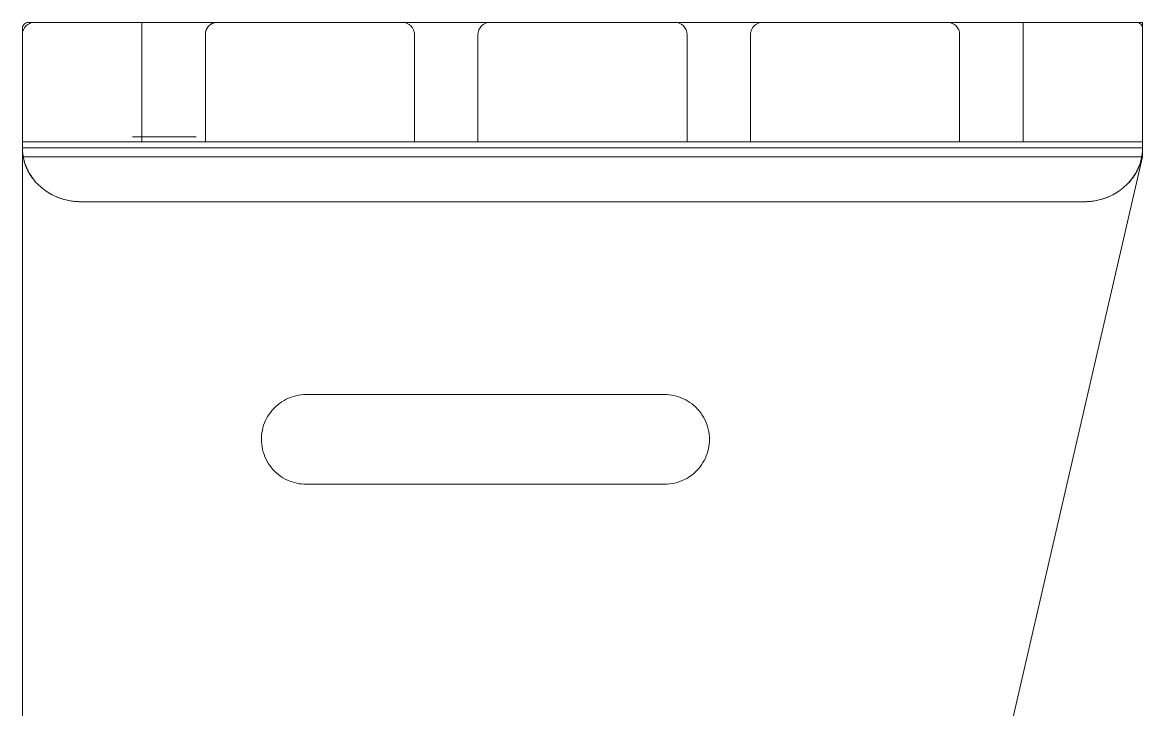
# Model space of a CAD drawing. Header units: millimetres. Extents: x 27531 to 32481, y 14140 to 19587.
# Drawn here: x 30301.6 to 30660.9, y 15280.1 to 15500.4 of the extents above; entities that cross this region are included whole.
import ezdxf

# ---------------------------------------------------------------- set-up
doc = ezdxf.new("R2010")
doc.units = ezdxf.units.MM
doc.header["$LTSCALE"] = 3
doc.layers.add('Warstwa 1', color=7, linetype='Continuous')

# ---------------------------------------------------------------- blocks, each defined once
blk = doc.blocks.new('dfs')
at = {"layer": 'Warstwa 1', "color": 7, "lineweight": 18}
for points in [[(-14477.92, 39506.89), (-14477.92, 39473.79)], [(-14477.92, 39506.89), (-14477.92, 39473.79)], [(-14443.08, 39508.63), (-14476.18, 39508.63)], [(-14443.08, 39508.63), (-14476.18, 39508.63)], [(-14151.29, 39508.63), (-14474.44, 39508.63)], [(-14151.29, 39508.63), (-14474.44, 39508.63)], [(-14151.29, 39508.63), (-14474.44, 39508.63)], [(-14151.29, 39508.63), (-14474.44, 39508.63)], [(-14443.08, 39508.63), (-14443.08, 39508.63)], [(-14443.08, 39473.79), (-14443.08, 39508.63)], [(-14443.08, 39473.79), (-14443.08, 39508.63)], [(-14421.09, 39508.63), (-14367.09, 39508.63)], [(-14421.09, 39508.63), (-14367.09, 39508.63)], [(-14341.61, 39508.63), (-14287.61, 39508.63)], [(-14341.61, 39508.63), (-14287.61, 39508.63)], [(-14262.13, 39508.63), (-14208.13, 39508.63)], [(-14262.13, 39508.63), (-14208.13, 39508.63)], [(-14186.13, 39508.63), (-14186.13, 39473.79)], [(-14186.13, 39508.63), (-14186.13, 39508.63)], [(-14186.13, 39508.63), (-14186.13, 39473.79)], [(-14153.03, 39508.63), (-14186.13, 39508.63)], [(-14153.03, 39508.63), (-14186.13, 39508.63)], [(-14151.29, 39508.63), (-14151.29, 39508.63)], [(-14151.29, 39508.63), (-14151.29, 39469.44)], [(-14151.29, 39508.63), (-14151.29, 39469.44)], [(-14151.29, 39508.63), (-14151.29, 39469.44)], [(-14151.29, 39508.63), (-14151.29, 39508.63)], [(-14151.29, 39508.63), (-14151.29, 39469.44)], [(-14151.29, 39473.79), (-14151.29, 39506.89)], [(-14151.29, 39473.79), (-14151.29, 39506.89)], [(-14477.92, 39107.96), (-14477.92, 39505.15)], [(-14477.92, 39107.96), (-14477.92, 39505.15)], [(-14477.92, 39107.96), (-14477.92, 39505.15)], [(-14477.92, 39107.96), (-14477.92, 39505.15)], [(-14424.57, 39473.79), (-14424.57, 39505.15)], [(-14424.57, 39473.79), (-14424.57, 39505.15)], [(-14363.6, 39505.15), (-14363.6, 39473.79)], [(-14363.6, 39505.15), (-14363.6, 39473.79)], [(-14345.09, 39473.79), (-14345.09, 39505.15)], [(-14345.09, 39473.79), (-14345.09, 39505.15)], [(-14284.12, 39505.15), (-14284.12, 39473.79)], [(-14284.12, 39505.15), (-14284.12, 39473.79)], [(-14265.61, 39473.79), (-14265.61, 39505.15)], [(-14265.61, 39473.79), (-14265.61, 39505.15)], [(-14204.64, 39505.15), (-14204.64, 39473.79)], [(-14204.64, 39505.15), (-14204.64, 39473.79)], [(-14477.92, 39473.79), (-14477.92, 39473.79)], [(-14477.92, 39472.05), (-14477.92, 39473.79)], [(-14477.92, 39472.05), (-14477.92, 39473.79)], [(-14477.92, 39473.79), (-14151.29, 39473.79)], [(-14477.92, 39473.79), (-14151.29, 39473.79)], [(-14477.92, 39473.79), (-14151.29, 39473.79)], [(-14477.92, 39472.05), (-14477.92, 39473.79)], [(-14477.92, 39473.79), (-14477.92, 39473.79)], [(-14477.92, 39472.05), (-14477.92, 39473.79)], [(-14477.92, 39473.79), (-14151.29, 39473.79)], [(-14477.92, 39473.79), (-14151.29, 39473.79)], [(-14477.92, 39473.79), (-14151.29, 39473.79)], [(-14477.92, 39473.79), (-14477.92, 39473.79)], [(-14477.92, 39472.05), (-14477.92, 39473.79)], [(-14477.92, 39472.05), (-14477.92, 39473.79)], [(-14477.92, 39473.79), (-14477.92, 39473.79)], [(-14477.92, 39469.44), (-14477.92, 39473.79)], [(-14477.92, 39469.44), (-14477.92, 39473.79)], [(-14477.92, 39473.79), (-14151.29, 39473.79)], [(-14477.92, 39473.79), (-14151.29, 39473.79)], [(-14477.92, 39473.79), (-14151.29, 39473.79)], [(-14477.92, 39473.79), (-14151.29, 39473.79)], [(-14477.92, 39473.79), (-14477.92, 39473.79)], [(-14477.92, 39469.44), (-14477.92, 39473.79)], [(-14477.92, 39469.44), (-14477.92, 39473.79)], [(-14477.92, 39473.79), (-14443.08, 39473.79)], [(-14477.92, 39473.79), (-14477.92, 39473.79)], [(-14477.92, 39473.79), (-14443.08, 39473.79)], [(-14445.81, 39475.24), (-14427.3, 39475.24)], [(-14443.08, 39473.79), (-14443.08, 39473.79)], [(-14424.57, 39473.79), (-14424.57, 39473.79)], [(-14363.6, 39473.79), (-14424.57, 39473.79)], [(-14363.6, 39473.79), (-14424.57, 39473.79)], [(-14363.6, 39473.79), (-14363.6, 39473.79)], [(-14284.12, 39473.79), (-14345.09, 39473.79)], [(-14345.09, 39473.79), (-14345.09, 39473.79)], [(-14284.12, 39473.79), (-14345.09, 39473.79)], [(-14284.12, 39473.79), (-14284.12, 39473.79)], [(-14204.64, 39473.79), (-14265.61, 39473.79)], [(-14265.61, 39473.79), (-14265.61, 39473.79)], [(-14204.64, 39473.79), (-14265.61, 39473.79)], [(-14204.64, 39473.79), (-14204.64, 39473.79)], [(-14186.13, 39473.79), (-14151.29, 39473.79)], [(-14186.13, 39473.79), (-14186.13, 39473.79)], [(-14186.13, 39473.79), (-14151.29, 39473.79)], [(-14151.29, 39472.05), (-14151.29, 39473.79)], [(-14151.29, 39473.79), (-14151.29, 39473.79)], [(-14151.29, 39472.05), (-14151.29, 39473.79)], [(-14151.29, 39472.05), (-14151.29, 39473.79)], [(-14151.29, 39473.79), (-14151.29, 39473.79)], [(-14151.29, 39472.05), (-14151.29, 39473.79)], [(-14151.29, 39473.79), (-14151.29, 39473.79)], [(-14151.29, 39472.05), (-14151.29, 39473.79)], [(-14151.29, 39472.05), (-14151.29, 39473.79)], [(-14151.29, 39469.44), (-14151.29, 39473.79)], [(-14151.29, 39473.79), (-14151.29, 39473.79)], [(-14151.29, 39469.44), (-14151.29, 39473.79)], [(-14151.29, 39473.79), (-14151.29, 39473.79)], [(-14151.29, 39469.44), (-14151.29, 39473.79)], [(-14151.29, 39469.44), (-14151.29, 39473.79)], [(-14151.29, 39473.79), (-14151.29, 39473.79)], [(-14477.92, 39472.05), (-14477.92, 39472.05)], [(-14477.92, 39472.05), (-14151.29, 39472.05)], [(-14477.92, 39472.05), (-14151.29, 39472.05)], [(-14151.29, 39472.05), (-14151.29, 39472.05)], [(-14477.92, 39469.44), (-14477.92, 39469.44)], [(-14477.92, 39469.44), (-14151.29, 39469.44)], [(-14477.92, 39469.44), (-14151.29, 39469.44)], [(-14477.92, 39469.44), (-14151.29, 39469.44)], [(-14477.92, 39469.44), (-14151.29, 39469.44)], [(-14477.92, 39469.44), (-14477.92, 39469.44)], [(-14151.29, 39469.44), (-14234.84, 39107.96)], [(-14151.29, 39469.44), (-14234.84, 39107.96)], [(-14151.29, 39469.44), (-14234.84, 39107.96)], [(-14151.29, 39469.44), (-14234.84, 39107.96)], [(-14151.29, 39469.44), (-14151.29, 39469.44)], [(-14151.29, 39469.44), (-14151.29, 39469.44)], [(-14151.29, 39469.44), (-14151.29, 39469.44)], [(-14151.29, 39469.44), (-14151.29, 39469.44)], [(-14460.82, 39456.37), (-14168.39, 39456.37)], [(-14460.82, 39456.37), (-14168.39, 39456.37)], [(-14460.82, 39456.37), (-14168.39, 39456.37)], [(-14460.82, 39456.37), (-14168.39, 39456.37)], [(-14395.18, 39400.16), (-14290.65, 39400.16)], [(-14395.18, 39400.16), (-14290.65, 39400.16)], [(-14395.18, 39400.16), (-14290.65, 39400.16)], [(-14395.18, 39400.16), (-14290.65, 39400.16)], [(-14395.18, 39374.03), (-14290.65, 39374.03)], [(-14395.18, 39374.03), (-14290.65, 39374.03)], [(-14395.18, 39374.03), (-14290.65, 39374.03)], [(-14395.18, 39374.03), (-14290.65, 39374.03)]]:
    blk.add_lwpolyline(points, dxfattribs=at)
for points, knots in [([(-14477.92, 39505.15), (-14477.92, 39505.59), (-14477.83, 39506.04), (-14477.65, 39506.48), (-14477.28, 39507.36), (-14476.65, 39507.99), (-14475.77, 39508.36), (-14475.33, 39508.54), (-14474.88, 39508.63), (-14474.44, 39508.63)], [0, 0, 0, 0, 1, 1, 1, 2, 2, 2, 3, 3, 3, 3]), ([(-14474.44, 39508.63), (-14474.88, 39508.63), (-14475.33, 39508.54), (-14475.77, 39508.36), (-14476.65, 39507.99), (-14477.28, 39507.36), (-14477.65, 39506.48), (-14477.83, 39506.04), (-14477.92, 39505.59), (-14477.92, 39505.15)], [0, 0, 0, 0, 1, 1, 1, 2, 2, 2, 3, 3, 3, 3]), ([(-14477.92, 39505.15), (-14477.92, 39505.59), (-14477.83, 39506.04), (-14477.65, 39506.48), (-14477.28, 39507.36), (-14476.65, 39507.99), (-14475.77, 39508.36), (-14475.33, 39508.54), (-14474.88, 39508.63), (-14474.44, 39508.63)], [0, 0, 0, 0, 1, 1, 1, 2, 2, 2, 3, 3, 3, 3]), ([(-14474.44, 39508.63), (-14474.88, 39508.63), (-14475.33, 39508.54), (-14475.77, 39508.36), (-14476.65, 39507.99), (-14477.28, 39507.36), (-14477.65, 39506.48), (-14477.83, 39506.04), (-14477.92, 39505.59), (-14477.92, 39505.15)], [0, 0, 0, 0, 1, 1, 1, 2, 2, 2, 3, 3, 3, 3]), ([(-14476.18, 39508.63), (-14476.4, 39508.63), (-14476.62, 39508.59), (-14476.85, 39508.49), (-14477.29, 39508.31), (-14477.6, 39508), (-14477.78, 39507.56), (-14477.88, 39507.33), (-14477.92, 39507.11), (-14477.92, 39506.89)], [0, 0, 0, 0, 1, 1, 1, 2, 2, 2, 3, 3, 3, 3]), ([(-14477.92, 39506.89), (-14477.92, 39507.11), (-14477.88, 39507.33), (-14477.78, 39507.56), (-14477.6, 39508), (-14477.29, 39508.31), (-14476.85, 39508.49), (-14476.62, 39508.59), (-14476.4, 39508.63), (-14476.18, 39508.63)], [0, 0, 0, 0, 1, 1, 1, 2, 2, 2, 3, 3, 3, 3]), ([(-14424.57, 39505.15), (-14424.57, 39505.55), (-14424.48, 39506.04), (-14424.34, 39506.41), (-14424.19, 39506.8), (-14423.95, 39507.18), (-14423.67, 39507.49), (-14423.39, 39507.8), (-14423.06, 39508.05), (-14422.69, 39508.24), (-14422.31, 39508.44), (-14421.94, 39508.55), (-14421.52, 39508.61), (-14421.37, 39508.62), (-14421.24, 39508.63), (-14421.09, 39508.63)], [0, 0, 0, 0, 1, 1, 1, 2, 2, 2, 3, 3, 3, 4, 4, 4, 5, 5, 5, 5]), ([(-14421.09, 39508.63), (-14421.49, 39508.63), (-14421.98, 39508.54), (-14422.35, 39508.39), (-14422.74, 39508.25), (-14423.12, 39508.01), (-14423.43, 39507.73), (-14423.74, 39507.45), (-14423.99, 39507.12), (-14424.18, 39506.75), (-14424.38, 39506.37), (-14424.49, 39506), (-14424.55, 39505.58), (-14424.56, 39505.43), (-14424.57, 39505.3), (-14424.57, 39505.15)], [0, 0, 0, 0, 1, 1, 1, 2, 2, 2, 3, 3, 3, 4, 4, 4, 5, 5, 5, 5]), ([(-14367.09, 39508.63), (-14366.64, 39508.63), (-14366.2, 39508.54), (-14365.76, 39508.36), (-14364.87, 39507.99), (-14364.24, 39507.36), (-14363.88, 39506.48), (-14363.69, 39506.04), (-14363.6, 39505.59), (-14363.6, 39505.15)], [0, 0, 0, 0, 1, 1, 1, 2, 2, 2, 3, 3, 3, 3]), ([(-14363.6, 39505.15), (-14363.6, 39505.59), (-14363.69, 39506.04), (-14363.88, 39506.48), (-14364.24, 39507.36), (-14364.87, 39507.99), (-14365.76, 39508.36), (-14366.2, 39508.54), (-14366.64, 39508.63), (-14367.09, 39508.63)], [0, 0, 0, 0, 1, 1, 1, 2, 2, 2, 3, 3, 3, 3]), ([(-14345.09, 39505.15), (-14345.09, 39505.59), (-14345, 39506.04), (-14344.82, 39506.48), (-14344.45, 39507.36), (-14343.82, 39507.99), (-14342.94, 39508.36), (-14342.5, 39508.54), (-14342.05, 39508.63), (-14341.61, 39508.63)], [0, 0, 0, 0, 1, 1, 1, 2, 2, 2, 3, 3, 3, 3]), ([(-14341.61, 39508.63), (-14342.05, 39508.63), (-14342.5, 39508.54), (-14342.94, 39508.36), (-14343.82, 39507.99), (-14344.45, 39507.36), (-14344.82, 39506.48), (-14345, 39506.04), (-14345.09, 39505.59), (-14345.09, 39505.15)], [0, 0, 0, 0, 1, 1, 1, 2, 2, 2, 3, 3, 3, 3]), ([(-14287.61, 39508.63), (-14287.16, 39508.63), (-14286.72, 39508.54), (-14286.27, 39508.36), (-14285.39, 39507.99), (-14284.76, 39507.36), (-14284.4, 39506.48), (-14284.21, 39506.04), (-14284.12, 39505.59), (-14284.12, 39505.15)], [0, 0, 0, 0, 1, 1, 1, 2, 2, 2, 3, 3, 3, 3]), ([(-14284.12, 39505.15), (-14284.12, 39505.59), (-14284.21, 39506.04), (-14284.4, 39506.48), (-14284.76, 39507.36), (-14285.39, 39507.99), (-14286.27, 39508.36), (-14286.72, 39508.54), (-14287.16, 39508.63), (-14287.61, 39508.63)], [0, 0, 0, 0, 1, 1, 1, 2, 2, 2, 3, 3, 3, 3]), ([(-14265.61, 39505.15), (-14265.61, 39505.59), (-14265.52, 39506.04), (-14265.34, 39506.48), (-14264.97, 39507.36), (-14264.34, 39507.99), (-14263.46, 39508.36), (-14263.02, 39508.54), (-14262.57, 39508.63), (-14262.13, 39508.63)], [0, 0, 0, 0, 1, 1, 1, 2, 2, 2, 3, 3, 3, 3]), ([(-14262.13, 39508.63), (-14262.57, 39508.63), (-14263.02, 39508.54), (-14263.46, 39508.36), (-14264.34, 39507.99), (-14264.97, 39507.36), (-14265.34, 39506.48), (-14265.52, 39506.04), (-14265.61, 39505.59), (-14265.61, 39505.15)], [0, 0, 0, 0, 1, 1, 1, 2, 2, 2, 3, 3, 3, 3]), ([(-14208.13, 39508.63), (-14207.68, 39508.63), (-14207.24, 39508.54), (-14206.79, 39508.36), (-14205.91, 39507.99), (-14205.28, 39507.36), (-14204.92, 39506.48), (-14204.73, 39506.04), (-14204.64, 39505.59), (-14204.64, 39505.15)], [0, 0, 0, 0, 1, 1, 1, 2, 2, 2, 3, 3, 3, 3]), ([(-14204.64, 39505.15), (-14204.64, 39505.59), (-14204.73, 39506.04), (-14204.92, 39506.48), (-14205.28, 39507.36), (-14205.91, 39507.99), (-14206.79, 39508.36), (-14207.24, 39508.54), (-14207.68, 39508.63), (-14208.13, 39508.63)], [0, 0, 0, 0, 1, 1, 1, 2, 2, 2, 3, 3, 3, 3]), ([(-14151.29, 39506.89), (-14151.29, 39507.11), (-14151.34, 39507.33), (-14151.43, 39507.56), (-14151.61, 39508), (-14151.93, 39508.31), (-14152.37, 39508.49), (-14152.59, 39508.59), (-14152.81, 39508.63), (-14153.03, 39508.63)], [0, 0, 0, 0, 1, 1, 1, 2, 2, 2, 3, 3, 3, 3]), ([(-14153.03, 39508.63), (-14152.81, 39508.63), (-14152.59, 39508.59), (-14152.37, 39508.49), (-14151.93, 39508.31), (-14151.61, 39508), (-14151.43, 39507.56), (-14151.34, 39507.33), (-14151.29, 39507.11), (-14151.29, 39506.89)], [0, 0, 0, 0, 1, 1, 1, 2, 2, 2, 3, 3, 3, 3]), ([(-14460.82, 39456.37), (-14461.63, 39456.37), (-14462.5, 39456.43), (-14463.3, 39456.54), (-14464.11, 39456.65), (-14464.97, 39456.82), (-14465.75, 39457.04), (-14466.54, 39457.25), (-14467.34, 39457.54), (-14468.09, 39457.86), (-14468.83, 39458.18), (-14469.58, 39458.56), (-14470.26, 39458.98), (-14470.95, 39459.4), (-14471.62, 39459.87), (-14472.23, 39460.37), (-14472.85, 39460.88), (-14473.43, 39461.43), (-14473.96, 39462.01), (-14474.49, 39462.6), (-14474.97, 39463.21), (-14475.4, 39463.86), (-14475.84, 39464.51), (-14476.21, 39465.17), (-14476.54, 39465.87), (-14476.87, 39466.57), (-14477.13, 39467.26), (-14477.34, 39468), (-14477.49, 39468.49), (-14477.6, 39468.97), (-14477.69, 39469.47), (-14477.75, 39469.81), (-14477.8, 39470.13), (-14477.84, 39470.47), (-14477.89, 39471), (-14477.92, 39471.51), (-14477.92, 39472.05)], [0, 0, 0, 0, 1, 1, 1, 2, 2, 2, 3, 3, 3, 4, 4, 4, 5, 5, 5, 6, 6, 6, 7, 7, 7, 8, 8, 8, 9, 9, 9, 10, 10, 10, 11, 11, 11, 12, 12, 12, 12]), ([(-14477.92, 39472.05), (-14477.92, 39471.31), (-14477.86, 39470.51), (-14477.74, 39469.78), (-14477.62, 39469.03), (-14477.43, 39468.25), (-14477.2, 39467.53), (-14476.96, 39466.81), (-14476.65, 39466.07), (-14476.3, 39465.39), (-14475.95, 39464.7), (-14475.53, 39464.02), (-14475.08, 39463.39), (-14474.62, 39462.76), (-14474.11, 39462.15), (-14473.56, 39461.59), (-14473, 39461.02), (-14472.41, 39460.49), (-14471.77, 39460.01), (-14471.13, 39459.52), (-14470.47, 39459.08), (-14469.76, 39458.68), (-14469.05, 39458.28), (-14468.33, 39457.94), (-14467.56, 39457.64), (-14466.8, 39457.34), (-14466.04, 39457.1), (-14465.24, 39456.9), (-14464.7, 39456.77), (-14464.18, 39456.67), (-14463.63, 39456.58), (-14463.27, 39456.53), (-14462.91, 39456.49), (-14462.54, 39456.45), (-14461.96, 39456.4), (-14461.41, 39456.37), (-14460.82, 39456.37)], [0, 0, 0, 0, 1, 1, 1, 2, 2, 2, 3, 3, 3, 4, 4, 4, 5, 5, 5, 6, 6, 6, 7, 7, 7, 8, 8, 8, 9, 9, 9, 10, 10, 10, 11, 11, 11, 12, 12, 12, 12]), ([(-14460.82, 39456.37), (-14461.63, 39456.37), (-14462.5, 39456.43), (-14463.3, 39456.54), (-14464.11, 39456.65), (-14464.97, 39456.82), (-14465.75, 39457.04), (-14466.54, 39457.25), (-14467.34, 39457.54), (-14468.09, 39457.86), (-14468.83, 39458.18), (-14469.58, 39458.56), (-14470.26, 39458.98), (-14470.95, 39459.4), (-14471.62, 39459.87), (-14472.23, 39460.37), (-14472.85, 39460.88), (-14473.43, 39461.43), (-14473.96, 39462.01), (-14474.49, 39462.6), (-14474.97, 39463.21), (-14475.4, 39463.86), (-14475.84, 39464.51), (-14476.21, 39465.17), (-14476.54, 39465.87), (-14476.87, 39466.57), (-14477.13, 39467.26), (-14477.34, 39468), (-14477.49, 39468.49), (-14477.6, 39468.97), (-14477.69, 39469.47), (-14477.75, 39469.81), (-14477.8, 39470.13), (-14477.84, 39470.47), (-14477.89, 39471), (-14477.92, 39471.51), (-14477.92, 39472.05)], [0, 0, 0, 0, 1, 1, 1, 2, 2, 2, 3, 3, 3, 4, 4, 4, 5, 5, 5, 6, 6, 6, 7, 7, 7, 8, 8, 8, 9, 9, 9, 10, 10, 10, 11, 11, 11, 12, 12, 12, 12]), ([(-14477.92, 39472.05), (-14477.92, 39471.31), (-14477.86, 39470.51), (-14477.74, 39469.78), (-14477.62, 39469.03), (-14477.43, 39468.25), (-14477.2, 39467.53), (-14476.96, 39466.81), (-14476.65, 39466.07), (-14476.3, 39465.39), (-14475.95, 39464.7), (-14475.53, 39464.02), (-14475.08, 39463.39), (-14474.62, 39462.76), (-14474.11, 39462.15), (-14473.56, 39461.59), (-14473, 39461.02), (-14472.41, 39460.49), (-14471.77, 39460.01), (-14471.13, 39459.52), (-14470.47, 39459.08), (-14469.76, 39458.68), (-14469.05, 39458.28), (-14468.33, 39457.94), (-14467.56, 39457.64), (-14466.8, 39457.34), (-14466.04, 39457.1), (-14465.24, 39456.9), (-14464.7, 39456.77), (-14464.18, 39456.67), (-14463.63, 39456.58), (-14463.27, 39456.53), (-14462.91, 39456.49), (-14462.54, 39456.45), (-14461.96, 39456.4), (-14461.41, 39456.37), (-14460.82, 39456.37)], [0, 0, 0, 0, 1, 1, 1, 2, 2, 2, 3, 3, 3, 4, 4, 4, 5, 5, 5, 6, 6, 6, 7, 7, 7, 8, 8, 8, 9, 9, 9, 10, 10, 10, 11, 11, 11, 12, 12, 12, 12]), ([(-14151.29, 39472.05), (-14151.29, 39471.31), (-14151.36, 39470.51), (-14151.47, 39469.78), (-14151.59, 39469.03), (-14151.78, 39468.25), (-14152.02, 39467.53), (-14152.25, 39466.81), (-14152.56, 39466.07), (-14152.91, 39465.39), (-14153.26, 39464.7), (-14153.68, 39464.02), (-14154.14, 39463.39), (-14154.59, 39462.76), (-14155.11, 39462.15), (-14155.66, 39461.59), (-14156.21, 39461.02), (-14156.81, 39460.49), (-14157.44, 39460.01), (-14158.08, 39459.52), (-14158.75, 39459.08), (-14159.46, 39458.68), (-14160.17, 39458.28), (-14160.88, 39457.94), (-14161.65, 39457.64), (-14162.42, 39457.34), (-14163.17, 39457.1), (-14163.98, 39456.9), (-14164.51, 39456.77), (-14165.04, 39456.67), (-14165.58, 39456.58), (-14165.95, 39456.53), (-14166.3, 39456.49), (-14166.67, 39456.45), (-14167.25, 39456.4), (-14167.81, 39456.37), (-14168.39, 39456.37)], [0, 0, 0, 0, 1, 1, 1, 2, 2, 2, 3, 3, 3, 4, 4, 4, 5, 5, 5, 6, 6, 6, 7, 7, 7, 8, 8, 8, 9, 9, 9, 10, 10, 10, 11, 11, 11, 12, 12, 12, 12]), ([(-14168.39, 39456.37), (-14167.59, 39456.37), (-14166.71, 39456.43), (-14165.91, 39456.54), (-14165.1, 39456.65), (-14164.25, 39456.82), (-14163.46, 39457.04), (-14162.68, 39457.25), (-14161.87, 39457.54), (-14161.13, 39457.86), (-14160.38, 39458.18), (-14159.64, 39458.56), (-14158.95, 39458.98), (-14158.26, 39459.4), (-14157.6, 39459.87), (-14156.98, 39460.37), (-14156.36, 39460.88), (-14155.79, 39461.43), (-14155.26, 39462.01), (-14154.72, 39462.6), (-14154.25, 39463.21), (-14153.81, 39463.86), (-14153.38, 39464.51), (-14153.01, 39465.17), (-14152.68, 39465.87), (-14152.35, 39466.57), (-14152.09, 39467.26), (-14151.87, 39468), (-14151.73, 39468.49), (-14151.61, 39468.97), (-14151.52, 39469.47), (-14151.46, 39469.81), (-14151.42, 39470.13), (-14151.38, 39470.47), (-14151.32, 39471), (-14151.29, 39471.51), (-14151.29, 39472.05)], [0, 0, 0, 0, 1, 1, 1, 2, 2, 2, 3, 3, 3, 4, 4, 4, 5, 5, 5, 6, 6, 6, 7, 7, 7, 8, 8, 8, 9, 9, 9, 10, 10, 10, 11, 11, 11, 12, 12, 12, 12]), ([(-14151.29, 39472.05), (-14151.29, 39471.31), (-14151.36, 39470.51), (-14151.47, 39469.78), (-14151.59, 39469.03), (-14151.78, 39468.25), (-14152.02, 39467.53), (-14152.25, 39466.81), (-14152.56, 39466.07), (-14152.91, 39465.39), (-14153.26, 39464.7), (-14153.68, 39464.02), (-14154.14, 39463.39), (-14154.59, 39462.76), (-14155.11, 39462.15), (-14155.66, 39461.59), (-14156.21, 39461.02), (-14156.81, 39460.49), (-14157.44, 39460.01), (-14158.08, 39459.52), (-14158.75, 39459.08), (-14159.46, 39458.68), (-14160.17, 39458.28), (-14160.88, 39457.94), (-14161.65, 39457.64), (-14162.42, 39457.34), (-14163.17, 39457.1), (-14163.98, 39456.9), (-14164.51, 39456.77), (-14165.04, 39456.67), (-14165.58, 39456.58), (-14165.95, 39456.53), (-14166.3, 39456.49), (-14166.67, 39456.45), (-14167.25, 39456.4), (-14167.81, 39456.37), (-14168.39, 39456.37)], [0, 0, 0, 0, 1, 1, 1, 2, 2, 2, 3, 3, 3, 4, 4, 4, 5, 5, 5, 6, 6, 6, 7, 7, 7, 8, 8, 8, 9, 9, 9, 10, 10, 10, 11, 11, 11, 12, 12, 12, 12]), ([(-14168.39, 39456.37), (-14167.59, 39456.37), (-14166.71, 39456.43), (-14165.91, 39456.54), (-14165.1, 39456.65), (-14164.25, 39456.82), (-14163.46, 39457.04), (-14162.68, 39457.25), (-14161.87, 39457.54), (-14161.13, 39457.86), (-14160.38, 39458.18), (-14159.64, 39458.56), (-14158.95, 39458.98), (-14158.26, 39459.4), (-14157.6, 39459.87), (-14156.98, 39460.37), (-14156.36, 39460.88), (-14155.79, 39461.43), (-14155.26, 39462.01), (-14154.72, 39462.6), (-14154.25, 39463.21), (-14153.81, 39463.86), (-14153.38, 39464.51), (-14153.01, 39465.17), (-14152.68, 39465.87), (-14152.35, 39466.57), (-14152.09, 39467.26), (-14151.87, 39468), (-14151.73, 39468.49), (-14151.61, 39468.97), (-14151.52, 39469.47), (-14151.46, 39469.81), (-14151.42, 39470.13), (-14151.38, 39470.47), (-14151.32, 39471), (-14151.29, 39471.51), (-14151.29, 39472.05)], [0, 0, 0, 0, 1, 1, 1, 2, 2, 2, 3, 3, 3, 4, 4, 4, 5, 5, 5, 6, 6, 6, 7, 7, 7, 8, 8, 8, 9, 9, 9, 10, 10, 10, 11, 11, 11, 12, 12, 12, 12]), ([(-14395.18, 39400.16), (-14396.18, 39400.16), (-14397.19, 39400.04), (-14398.17, 39399.82), (-14399.13, 39399.59), (-14400.09, 39399.24), (-14400.98, 39398.8), (-14401.86, 39398.37), (-14402.71, 39397.82), (-14403.47, 39397.19), (-14404.22, 39396.57), (-14404.92, 39395.85), (-14405.52, 39395.08), (-14406.12, 39394.31), (-14406.63, 39393.45), (-14407.04, 39392.57), (-14407.44, 39391.69), (-14407.76, 39390.75), (-14407.96, 39389.81), (-14408.15, 39388.92), (-14408.24, 39388), (-14408.24, 39387.1)], [0, 0, 0, 0, 1, 1, 1, 2, 2, 2, 3, 3, 3, 4, 4, 4, 5, 5, 5, 6, 6, 6, 7, 7, 7, 7]), ([(-14395.18, 39400.16), (-14396.18, 39400.16), (-14397.19, 39400.04), (-14398.17, 39399.82), (-14399.13, 39399.59), (-14400.09, 39399.24), (-14400.98, 39398.8), (-14401.86, 39398.37), (-14402.71, 39397.82), (-14403.47, 39397.19), (-14404.22, 39396.57), (-14404.92, 39395.85), (-14405.52, 39395.08), (-14406.12, 39394.31), (-14406.63, 39393.45), (-14407.04, 39392.57), (-14407.44, 39391.69), (-14407.76, 39390.75), (-14407.96, 39389.81), (-14408.15, 39388.92), (-14408.24, 39388), (-14408.24, 39387.1)], [0, 0, 0, 0, 1, 1, 1, 2, 2, 2, 3, 3, 3, 4, 4, 4, 5, 5, 5, 6, 6, 6, 7, 7, 7, 7]), ([(-14395.18, 39400.16), (-14396.18, 39400.16), (-14397.19, 39400.04), (-14398.17, 39399.82), (-14399.13, 39399.59), (-14400.09, 39399.24), (-14400.98, 39398.8), (-14401.86, 39398.37), (-14402.71, 39397.82), (-14403.47, 39397.19), (-14404.22, 39396.57), (-14404.92, 39395.85), (-14405.52, 39395.08), (-14406.12, 39394.31), (-14406.63, 39393.45), (-14407.04, 39392.57), (-14407.44, 39391.69), (-14407.76, 39390.75), (-14407.96, 39389.81), (-14408.15, 39388.92), (-14408.24, 39388), (-14408.24, 39387.1)], [0, 0, 0, 0, 1, 1, 1, 2, 2, 2, 3, 3, 3, 4, 4, 4, 5, 5, 5, 6, 6, 6, 7, 7, 7, 7]), ([(-14395.18, 39400.16), (-14396.18, 39400.16), (-14397.19, 39400.04), (-14398.17, 39399.82), (-14399.13, 39399.59), (-14400.09, 39399.24), (-14400.98, 39398.8), (-14401.86, 39398.37), (-14402.71, 39397.82), (-14403.47, 39397.19), (-14404.22, 39396.57), (-14404.92, 39395.85), (-14405.52, 39395.08), (-14406.12, 39394.31), (-14406.63, 39393.45), (-14407.04, 39392.57), (-14407.44, 39391.69), (-14407.76, 39390.75), (-14407.96, 39389.81), (-14408.15, 39388.92), (-14408.24, 39388), (-14408.24, 39387.1)], [0, 0, 0, 0, 1, 1, 1, 2, 2, 2, 3, 3, 3, 4, 4, 4, 5, 5, 5, 6, 6, 6, 7, 7, 7, 7]), ([(-14277.59, 39387.1), (-14277.59, 39388.1), (-14277.71, 39389.11), (-14277.94, 39390.09), (-14278.16, 39391.06), (-14278.5, 39392), (-14278.95, 39392.9), (-14279.39, 39393.79), (-14279.93, 39394.62), (-14280.56, 39395.39), (-14281.19, 39396.15), (-14281.89, 39396.84), (-14282.67, 39397.44), (-14283.45, 39398.04), (-14284.29, 39398.55), (-14285.18, 39398.96), (-14286.06, 39399.37), (-14286.99, 39399.68), (-14287.94, 39399.88), (-14288.83, 39400.07), (-14289.74, 39400.16), (-14290.65, 39400.16)], [0, 0, 0, 0, 1, 1, 1, 2, 2, 2, 3, 3, 3, 4, 4, 4, 5, 5, 5, 6, 6, 6, 7, 7, 7, 7]), ([(-14277.59, 39387.1), (-14277.59, 39388.1), (-14277.71, 39389.11), (-14277.94, 39390.09), (-14278.16, 39391.06), (-14278.5, 39392), (-14278.95, 39392.9), (-14279.39, 39393.79), (-14279.93, 39394.62), (-14280.56, 39395.39), (-14281.19, 39396.15), (-14281.89, 39396.84), (-14282.67, 39397.44), (-14283.45, 39398.04), (-14284.29, 39398.55), (-14285.18, 39398.96), (-14286.06, 39399.37), (-14286.99, 39399.68), (-14287.94, 39399.88), (-14288.83, 39400.07), (-14289.74, 39400.16), (-14290.65, 39400.16)], [0, 0, 0, 0, 1, 1, 1, 2, 2, 2, 3, 3, 3, 4, 4, 4, 5, 5, 5, 6, 6, 6, 7, 7, 7, 7]), ([(-14277.59, 39387.1), (-14277.59, 39388.1), (-14277.71, 39389.11), (-14277.94, 39390.09), (-14278.16, 39391.06), (-14278.5, 39392), (-14278.95, 39392.9), (-14279.39, 39393.79), (-14279.93, 39394.62), (-14280.56, 39395.39), (-14281.19, 39396.15), (-14281.89, 39396.84), (-14282.67, 39397.44), (-14283.45, 39398.04), (-14284.29, 39398.55), (-14285.18, 39398.96), (-14286.06, 39399.37), (-14286.99, 39399.68), (-14287.94, 39399.88), (-14288.83, 39400.07), (-14289.74, 39400.16), (-14290.65, 39400.16)], [0, 0, 0, 0, 1, 1, 1, 2, 2, 2, 3, 3, 3, 4, 4, 4, 5, 5, 5, 6, 6, 6, 7, 7, 7, 7]), ([(-14277.59, 39387.1), (-14277.59, 39388.1), (-14277.71, 39389.11), (-14277.94, 39390.09), (-14278.16, 39391.06), (-14278.5, 39392), (-14278.95, 39392.9), (-14279.39, 39393.79), (-14279.93, 39394.62), (-14280.56, 39395.39), (-14281.19, 39396.15), (-14281.89, 39396.84), (-14282.67, 39397.44), (-14283.45, 39398.04), (-14284.29, 39398.55), (-14285.18, 39398.96), (-14286.06, 39399.37), (-14286.99, 39399.68), (-14287.94, 39399.88), (-14288.83, 39400.07), (-14289.74, 39400.16), (-14290.65, 39400.16)], [0, 0, 0, 0, 1, 1, 1, 2, 2, 2, 3, 3, 3, 4, 4, 4, 5, 5, 5, 6, 6, 6, 7, 7, 7, 7]), ([(-14408.24, 39387.1), (-14408.24, 39386.09), (-14408.12, 39385.08), (-14407.89, 39384.11), (-14407.67, 39383.13), (-14407.33, 39382.19), (-14406.88, 39381.3), (-14406.44, 39380.41), (-14405.9, 39379.57), (-14405.27, 39378.8), (-14404.64, 39378.04), (-14403.94, 39377.35), (-14403.16, 39376.75), (-14402.38, 39376.15), (-14401.54, 39375.64), (-14400.65, 39375.23), (-14399.77, 39374.83), (-14398.84, 39374.52), (-14397.89, 39374.32), (-14397, 39374.13), (-14396.09, 39374.03), (-14395.18, 39374.03)], [0, 0, 0, 0, 1, 1, 1, 2, 2, 2, 3, 3, 3, 4, 4, 4, 5, 5, 5, 6, 6, 6, 7, 7, 7, 7]), ([(-14408.24, 39387.1), (-14408.24, 39386.09), (-14408.12, 39385.08), (-14407.89, 39384.11), (-14407.67, 39383.13), (-14407.33, 39382.19), (-14406.88, 39381.3), (-14406.44, 39380.41), (-14405.9, 39379.57), (-14405.27, 39378.8), (-14404.64, 39378.04), (-14403.94, 39377.35), (-14403.16, 39376.75), (-14402.38, 39376.15), (-14401.54, 39375.64), (-14400.65, 39375.23), (-14399.77, 39374.83), (-14398.84, 39374.52), (-14397.89, 39374.32), (-14397, 39374.13), (-14396.09, 39374.03), (-14395.18, 39374.03)], [0, 0, 0, 0, 1, 1, 1, 2, 2, 2, 3, 3, 3, 4, 4, 4, 5, 5, 5, 6, 6, 6, 7, 7, 7, 7]), ([(-14408.24, 39387.1), (-14408.24, 39386.09), (-14408.12, 39385.08), (-14407.89, 39384.11), (-14407.67, 39383.13), (-14407.33, 39382.19), (-14406.88, 39381.3), (-14406.44, 39380.41), (-14405.9, 39379.57), (-14405.27, 39378.8), (-14404.64, 39378.04), (-14403.94, 39377.35), (-14403.16, 39376.75), (-14402.38, 39376.15), (-14401.54, 39375.64), (-14400.65, 39375.23), (-14399.77, 39374.83), (-14398.84, 39374.52), (-14397.89, 39374.32), (-14397, 39374.13), (-14396.09, 39374.03), (-14395.18, 39374.03)], [0, 0, 0, 0, 1, 1, 1, 2, 2, 2, 3, 3, 3, 4, 4, 4, 5, 5, 5, 6, 6, 6, 7, 7, 7, 7]), ([(-14408.24, 39387.1), (-14408.24, 39386.09), (-14408.12, 39385.08), (-14407.89, 39384.11), (-14407.67, 39383.13), (-14407.33, 39382.19), (-14406.88, 39381.3), (-14406.44, 39380.41), (-14405.9, 39379.57), (-14405.27, 39378.8), (-14404.64, 39378.04), (-14403.94, 39377.35), (-14403.16, 39376.75), (-14402.38, 39376.15), (-14401.54, 39375.64), (-14400.65, 39375.23), (-14399.77, 39374.83), (-14398.84, 39374.52), (-14397.89, 39374.32), (-14397, 39374.13), (-14396.09, 39374.03), (-14395.18, 39374.03)], [0, 0, 0, 0, 1, 1, 1, 2, 2, 2, 3, 3, 3, 4, 4, 4, 5, 5, 5, 6, 6, 6, 7, 7, 7, 7]), ([(-14290.65, 39374.03), (-14289.65, 39374.03), (-14288.64, 39374.15), (-14287.66, 39374.38), (-14286.7, 39374.61), (-14285.74, 39374.95), (-14284.85, 39375.39), (-14283.97, 39375.83), (-14283.12, 39376.38), (-14282.36, 39377), (-14281.61, 39377.62), (-14280.91, 39378.34), (-14280.31, 39379.12), (-14279.71, 39379.89), (-14279.2, 39380.74), (-14278.79, 39381.62), (-14278.39, 39382.5), (-14278.07, 39383.44), (-14277.87, 39384.39), (-14277.68, 39385.27), (-14277.59, 39386.19), (-14277.59, 39387.1)], [0, 0, 0, 0, 1, 1, 1, 2, 2, 2, 3, 3, 3, 4, 4, 4, 5, 5, 5, 6, 6, 6, 7, 7, 7, 7]), ([(-14290.65, 39374.03), (-14289.65, 39374.03), (-14288.64, 39374.15), (-14287.66, 39374.38), (-14286.7, 39374.61), (-14285.74, 39374.95), (-14284.85, 39375.39), (-14283.97, 39375.83), (-14283.12, 39376.38), (-14282.36, 39377), (-14281.61, 39377.62), (-14280.91, 39378.34), (-14280.31, 39379.12), (-14279.71, 39379.89), (-14279.2, 39380.74), (-14278.79, 39381.62), (-14278.39, 39382.5), (-14278.07, 39383.44), (-14277.87, 39384.39), (-14277.68, 39385.27), (-14277.59, 39386.19), (-14277.59, 39387.1)], [0, 0, 0, 0, 1, 1, 1, 2, 2, 2, 3, 3, 3, 4, 4, 4, 5, 5, 5, 6, 6, 6, 7, 7, 7, 7]), ([(-14290.65, 39374.03), (-14289.65, 39374.03), (-14288.64, 39374.15), (-14287.66, 39374.38), (-14286.7, 39374.61), (-14285.74, 39374.95), (-14284.85, 39375.39), (-14283.97, 39375.83), (-14283.12, 39376.38), (-14282.36, 39377), (-14281.61, 39377.62), (-14280.91, 39378.34), (-14280.31, 39379.12), (-14279.71, 39379.89), (-14279.2, 39380.74), (-14278.79, 39381.62), (-14278.39, 39382.5), (-14278.07, 39383.44), (-14277.87, 39384.39), (-14277.68, 39385.27), (-14277.59, 39386.19), (-14277.59, 39387.1)], [0, 0, 0, 0, 1, 1, 1, 2, 2, 2, 3, 3, 3, 4, 4, 4, 5, 5, 5, 6, 6, 6, 7, 7, 7, 7]), ([(-14290.65, 39374.03), (-14289.65, 39374.03), (-14288.64, 39374.15), (-14287.66, 39374.38), (-14286.7, 39374.61), (-14285.74, 39374.95), (-14284.85, 39375.39), (-14283.97, 39375.83), (-14283.12, 39376.38), (-14282.36, 39377), (-14281.61, 39377.62), (-14280.91, 39378.34), (-14280.31, 39379.12), (-14279.71, 39379.89), (-14279.2, 39380.74), (-14278.79, 39381.62), (-14278.39, 39382.5), (-14278.07, 39383.44), (-14277.87, 39384.39), (-14277.68, 39385.27), (-14277.59, 39386.19), (-14277.59, 39387.1)], [0, 0, 0, 0, 1, 1, 1, 2, 2, 2, 3, 3, 3, 4, 4, 4, 5, 5, 5, 6, 6, 6, 7, 7, 7, 7])]:
    blk.add_open_spline(points, degree=3, knots=knots, dxfattribs=at)

msp = doc.modelspace()

# ---------------------------------------------------------------- block references
at = {"xscale": 1.1, "yscale": 1.1, "zscale": 1.1}
msp.add_blockref('dfs', (46227.35, -27959.05), dxfattribs=at)

doc.saveas('drawing.dxf')
